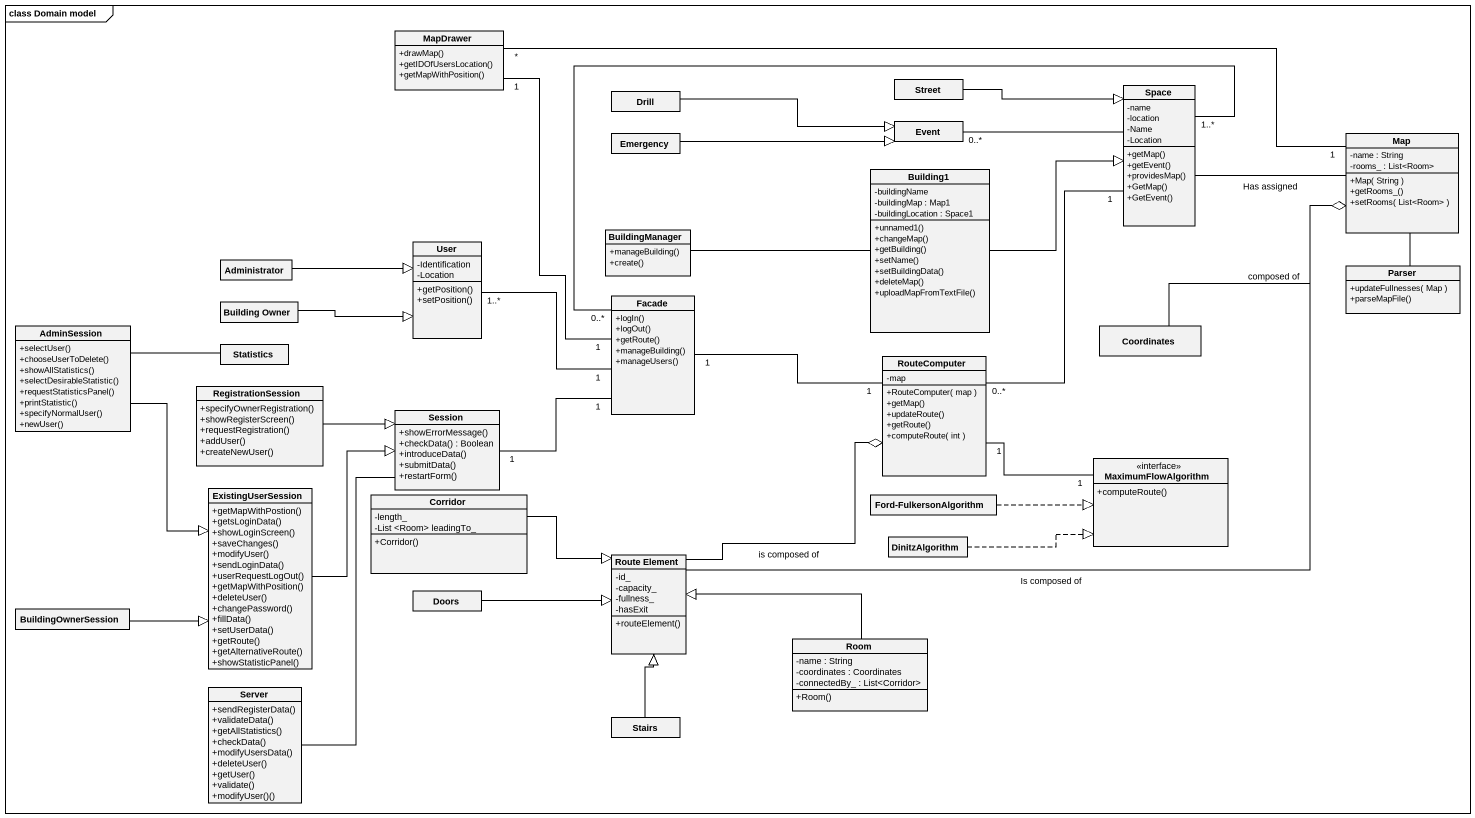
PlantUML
@startuml
mainframe class Domain model
hide circle
hide empty members
skinparam classAttributeIconSize 0
class MapDrawer {
  +drawMap()
  +getIDOfUsersLocation()
  +getMapWithPosition()
}
class Street
class Drill
class Space {
  -name
  -location
  -Name
  -Location
  +getMap()
  +getEvent()
  +providesMap()
  +GetMap()
  +GetEvent()
}
class Emergency
class Event
class "Map" as Map_ {
  -name : String
  -rooms_ : List<Room>
  +Map( String )
  +getRooms_()
  +setRooms( List<Room> )
}
class Building1 {
  -buildingName
  -buildingMap : Map1
  -buildingLocation : Space1
  +unnamed1()
  +changeMap()
  +getBuilding()
  +setName()
  +setBuildingData()
  +deleteMap()
  +uploadMapFromTextFile()
}
class BuildingManager {
  +manageBuilding()
  +create()
}
class Administrator
class User {
  -Identification
  -Location
  +getPosition()
  +setPosition()
}
class Parser {
  +updateFullnesses( Map )
  +parseMapFile()
}
class "Building Owner" as Building_Owner
class Facade {
  +logIn()
  +logOut()
  +getRoute()
  +manageBuilding()
  +manageUsers()
}
class AdminSession {
  +selectUser()
  +chooseUserToDelete()
  +showAllStatistics()
  +selectDesirableStatistic()
  +requestStatisticsPanel()
  +printStatistic()
  +specifyNormalUser()
  +newUser()
}
class Statistics
class Coordinates
class RegistrationSession {
  +specifyOwnerRegistration()
  +showRegisterScreen()
  +requestRegistration()
  +addUser()
  +createNewUser()
}
class RouteComputer {
  -map
  +RouteComputer( map )
  +getMap()
  +updateRoute()
  +getRoute()
  +computeRoute( int )
}
class Session {
  +showErrorMessage()
  +checkData() : Boolean
  +introduceData()
  +submitData()
  +restartForm()
}
interface MaximumFlowAlgorithm {
  +computeRoute()
}
class ExistingUserSession {
  +getMapWithPostion()
  +getsLoginData()
  +showLoginScreen()
  +saveChanges()
  +modifyUser()
  +sendLoginData()
  +userRequestLogOut()
  +getMapWithPosition()
  +deleteUser()
  +changePassword()
  +fillData()
  +setUserData()
  +getRoute()
  +getAlternativeRoute()
  +showStatisticPanel()
}
class Corridor {
  -length_
  -List <Room> leadingTo_
  +Corridor()
}
class "Ford-FulkersonAlgorithm" as Ford_FulkersonAlgorithm
class DinitzAlgorithm
class "Route Element" as Route_Element {
  -id_
  -capacity_
  -fullness_
  -hasExit
  +routeElement()
}
class BuildingOwnerSession
class Doors
class Room {
  -name : String
  -coordinates : Coordinates
  -connectedBy_ : List<Corridor>
  +Room()
}
class Server {
  +sendRegisterData()
  +validateData()
  +getAllStatistics()
  +checkData()
  +modifyUsersData()
  +deleteUser()
  +getUser()
  +validate()
  +modifyUser()()
}
class Stairs
MapDrawer "*" -right- "1" Map_
MapDrawer "1" -- "1" Facade
Street -right-|> Space
Drill -right-|> Event
Space -right- Map_ : Has assigned
Space "1..*" -left- "0..*" Facade
Emergency -right-|> Event
Event "0..*" -right- Space
Map_ -- Parser
Map_ o-- Coordinates : composed of
Map_ o-left- Route_Element : Is composed of
Building1 -right-|> Space
BuildingManager -right- Building1
Administrator -right-|> User
User "1..*" -right- "1" Facade
Building_Owner -right-|> User
Facade "1" -right- "1" RouteComputer
AdminSession -right- Statistics
AdminSession --|> ExistingUserSession
RegistrationSession -right-|> Session
RouteComputer "0..*" -up- "1" Space
RouteComputer "1" -right- "1" MaximumFlowAlgorithm
RouteComputer o-- Route_Element : is composed of
Session "1" -right- "1" Facade
ExistingUserSession -up-|> Session
Corridor -right-|> Route_Element
Ford_FulkersonAlgorithm .right.|> MaximumFlowAlgorithm
DinitzAlgorithm .right.|> MaximumFlowAlgorithm
BuildingOwnerSession -right-|> ExistingUserSession
Doors -right-|> Route_Element
Room -left-|> Route_Element
Server -up- Session
Stairs -up-|> Route_Element
@enduml
